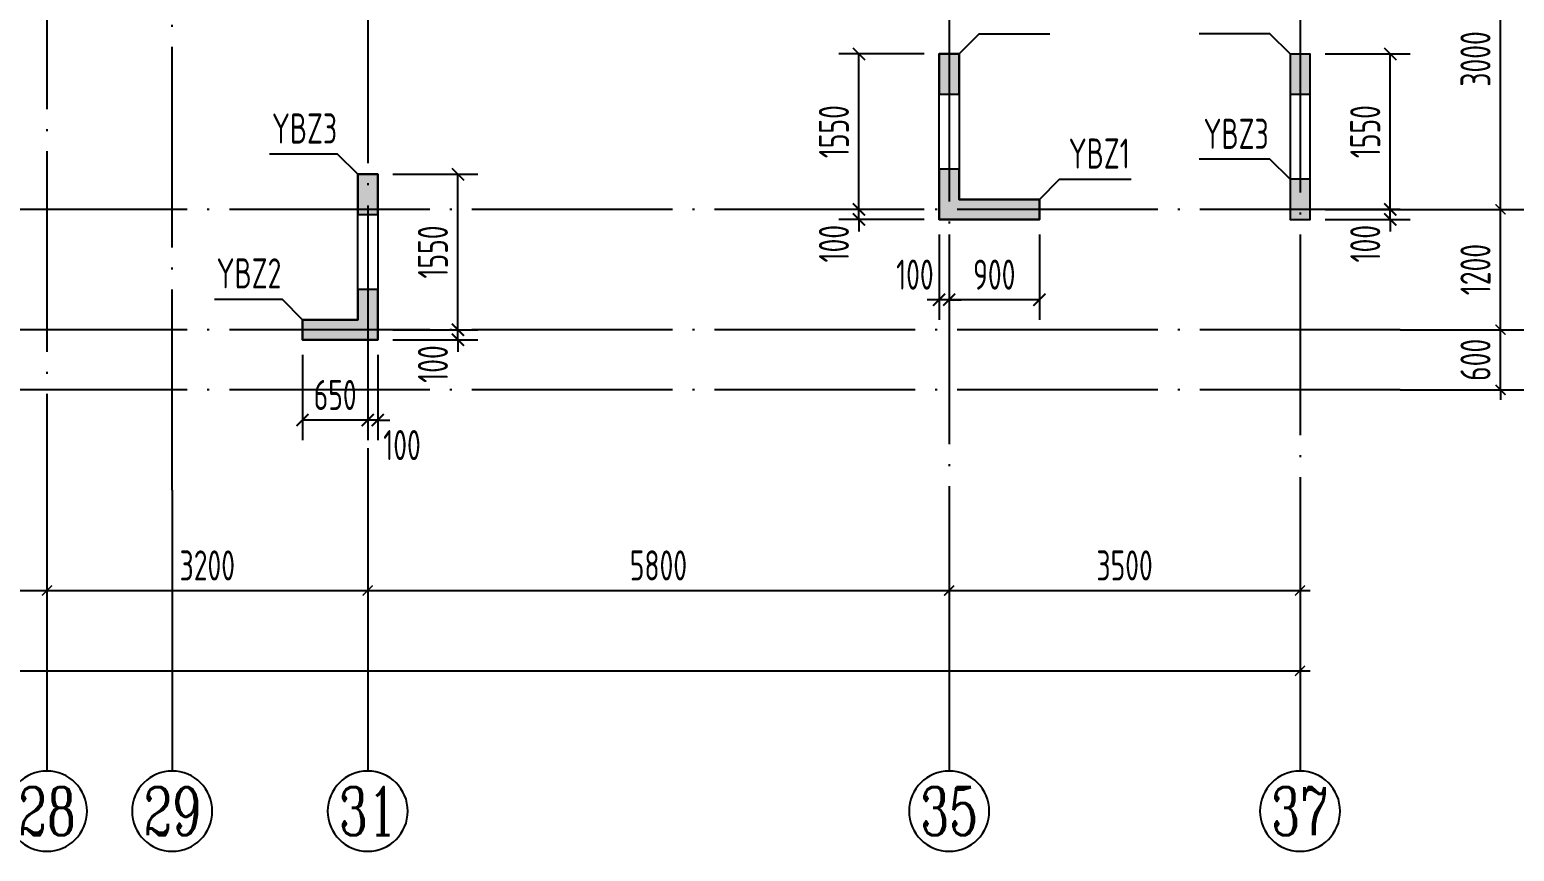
# Model space of a CAD drawing. Extents: x -668857 to 185752, y -270966 to 286822.
# Drawn here: x -279925 to -265116, y 58991 to 67183 of the extents above; entities that cross this region are included whole.
import ezdxf
from ezdxf.enums import TextEntityAlignment as Align

# ---------------------------------------------------------------- set-up
doc = ezdxf.new("R2010")
doc.units = 0
doc.header["$LTSCALE"] = 1000
doc.linetypes.add('DOTE', pattern=[2.42, 2, -0.2, 0.02, -0.2])
doc.layers.get('0').update_dxf_attribs({"linetype": 'CONTINUOUS'})
doc.layers.get('DEFPOINTS').update_dxf_attribs({"linetype": 'CONTINUOUS'})
for name, color, linetype in [('A-AXIS', 1, 'CONTINUOUS'), ('A-DOTE', 10, 'DOTE'), ('AXIS_NUM', 7, 'CONTINUOUS'), ('S-Q墙实线', 6, 'CONTINUOUS'), ('S-Q墙标注', 3, 'CONTINUOUS'), ('S-X详图填充', 252, 'CONTINUOUS'), ('S-X详图实线', 4, 'CONTINUOUS'), ('S-Y一般标注', 3, 'CONTINUOUS'), ('S-Z柱编号', 6, 'CONTINUOUS')]:
    doc.layers.add(name, color=color, linetype=linetype)
doc.styles.add('TSSD_Axis', font='complex.shx', dxfattribs={"width": 0.7, "bigfont": 'hztxt.shx'})
doc.styles.add('TSSD_DIMENSION', font='Tssdeng.shx', dxfattribs={"width": 0.7, "bigfont": 'tssdchn.shx'})
doc.styles.add('TSSD_REIN', font='tssdeng.shx', dxfattribs={"width": 0.7, "height": 300, "bigfont": 'tssdchn.shx'})
doc.styles.add('结构文字', font='zstxt.shx', dxfattribs={"width": 0.7, "bigfont": 'zshz.shx'})
doc.dimstyles.new('STRUCK', dxfattribs={"dimtxt": 400, "dimasz": 121, "dimexe": 200, "dimexo": 150, "dimgap": 115, "dimtad": 1, "dimdec": 0, "dimdsep": 46, "dimtxsty": '结构文字', "dimblk": 'ARCHTICK', "dimcen": 400, "dimclrd": 3, "dimclre": 3, "dimclrt": 7, "dimadec": 0, "dimazin": 0, "dimtfac": 1, "dimtdec": 0, "dimtix": 1, "dimtmove": 2, "dimatfit": 3, "dimldrblk": '_DIMX', "dimfxl": 1, "dimtolj": 1, "dimtzin": 0, "dimarcsym": 0})
doc.dimstyles.new('TSSD_100_100', dxfattribs={"dimtxt": 300, "dimasz": 100, "dimexe": 100, "dimexo": 250, "dimgap": 100, "dimtad": 1, "dimdec": 0, "dimzin": 0, "dimdsep": 46, "dimtxsty": 'TSSD_DIMENSION', "dimblk": 'ARCHTICK', "dimcen": 0, "dimdle": 100, "dimclrt": 7, "dimadec": 0, "dimazin": 0, "dimtfac": 1, "dimtdec": 0, "dimtix": 1, "dimtmove": 2, "dimatfit": 3, "dimldrblk": 'ARCHTICK', "dimfxl": 1, "dimtolj": 1, "dimtzin": 0, "dimarcsym": 0})

# ---------------------------------------------------------------- blocks, each defined once
blk = doc.blocks.new('_ArchTick')
at = {"color": 0, "linetype": 'ByBlock', "const_width": 0.15}
blk.add_lwpolyline([(-0.5, -0.5), (0.5, 0.5)], dxfattribs=at)
blk = doc.blocks.new('*D199')
at = {"layer": 'DEFPOINTS', "color": 0, "transparency": 16777216}
for p in [(42100, 3600), (45300, 3600), (45300, 2600)]:
    blk.add_point(p, dxfattribs=at)
at = {"layer": 'S-Y一般标注', "color": 0, "lineweight": -2, "transparency": 16777216}
for p, q in [((42100, 3350), (42100, 2500)), ((45300, 3350), (45300, 2500)), ((42000, 2600), (45400, 2600))]:
    blk.add_line(p, q, dxfattribs=at)
at = {"layer": 'S-Y一般标注', "color": 0, "lineweight": -2, "transparency": 16777216, "xscale": 100, "yscale": 100, "zscale": 100, "rotation": 180}
blk.add_blockref('_ArchTick', (42100, 2600), dxfattribs=at)
at = {"layer": 'S-Y一般标注', "color": 0, "lineweight": -2, "transparency": 16777216, "xscale": 100, "yscale": 100, "zscale": 100}
blk.add_blockref('_ArchTick', (45300, 2600), dxfattribs=at)
at = {"layer": 'S-Y一般标注', "color": 7, "transparency": 16777216, "insert": (43700, 2850), "char_height": 300, "attachment_point": 5, "style": 'TSSD_DIMENSION'}
blk.add_mtext('\\A1;3200', dxfattribs=at)
blk = doc.blocks.new('ts_axno')
at = {"color": 0, "linetype": 'ByBlock', "lineweight": -2}
blk.add_circle((0, 0), 0.5, dxfattribs=at)
at = {"color": 0, "linetype": 'ByBlock', "lineweight": -2, "style": 'TSSD_Axis', "width": 0.7}
blk.add_attdef('A', text='', height=0.6, dxfattribs=at).set_placement((0, 0), align=Align.MIDDLE_CENTER)
blk = doc.blocks.new('*D200')
at = {"layer": 'DEFPOINTS', "color": 0, "transparency": 16777216}
for p in [(45300, 3600), (51100, 3600), (51100, 2600)]:
    blk.add_point(p, dxfattribs=at)
at = {"layer": 'S-Y一般标注', "color": 0, "lineweight": -2, "transparency": 16777216}
for p, q in [((45300, 3350), (45300, 2500)), ((51100, 3350), (51100, 2500)), ((45200, 2600), (51200, 2600))]:
    blk.add_line(p, q, dxfattribs=at)
at = {"layer": 'S-Y一般标注', "color": 0, "lineweight": -2, "transparency": 16777216, "xscale": 100, "yscale": 100, "zscale": 100, "rotation": 180}
blk.add_blockref('_ArchTick', (45300, 2600), dxfattribs=at)
at = {"layer": 'S-Y一般标注', "color": 0, "lineweight": -2, "transparency": 16777216, "xscale": 100, "yscale": 100, "zscale": 100}
blk.add_blockref('_ArchTick', (51100, 2600), dxfattribs=at)
at = {"layer": 'S-Y一般标注', "color": 7, "transparency": 16777216, "insert": (48200, 2850), "char_height": 300, "attachment_point": 5, "style": 'TSSD_DIMENSION'}
blk.add_mtext('\\A1;5800', dxfattribs=at)
blk = doc.blocks.new('*D201')
at = {"layer": 'DEFPOINTS', "color": 0, "transparency": 16777216}
for p in [(51100, 3600), (54600, 3600), (54600, 2600)]:
    blk.add_point(p, dxfattribs=at)
at = {"layer": 'S-Y一般标注', "color": 0, "lineweight": -2, "transparency": 16777216}
for p, q in [((51100, 3350), (51100, 2500)), ((54600, 3350), (54600, 2500)), ((51000, 2600), (54700, 2600))]:
    blk.add_line(p, q, dxfattribs=at)
at = {"layer": 'S-Y一般标注', "color": 0, "lineweight": -2, "transparency": 16777216, "xscale": 100, "yscale": 100, "zscale": 100, "rotation": 180}
blk.add_blockref('_ArchTick', (51100, 2600), dxfattribs=at)
at = {"layer": 'S-Y一般标注', "color": 0, "lineweight": -2, "transparency": 16777216, "xscale": 100, "yscale": 100, "zscale": 100}
blk.add_blockref('_ArchTick', (54600, 2600), dxfattribs=at)
at = {"layer": 'S-Y一般标注', "color": 7, "transparency": 16777216, "insert": (52850, 2850), "char_height": 300, "attachment_point": 5, "style": 'TSSD_DIMENSION'}
blk.add_mtext('\\A1;3500', dxfattribs=at)
blk = doc.blocks.new('*D202')
at = {"layer": 'DEFPOINTS', "color": 0, "transparency": 16777216}
for p in [(4600, 3600), (54600, 3600), (54600, 1800)]:
    blk.add_point(p, dxfattribs=at)
at = {"layer": 'S-Y一般标注', "color": 0, "lineweight": -2, "transparency": 16777216}
for p, q in [((4600, 3350), (4600, 1700)), ((54600, 3350), (54600, 1700)), ((4500, 1800), (54700, 1800))]:
    blk.add_line(p, q, dxfattribs=at)
at = {"layer": 'S-Y一般标注', "color": 0, "lineweight": -2, "transparency": 16777216, "xscale": 100, "yscale": 100, "zscale": 100, "rotation": 180}
blk.add_blockref('_ArchTick', (4600, 1800), dxfattribs=at)
at = {"layer": 'S-Y一般标注', "color": 0, "lineweight": -2, "transparency": 16777216, "xscale": 100, "yscale": 100, "zscale": 100}
blk.add_blockref('_ArchTick', (54600, 1800), dxfattribs=at)
at = {"layer": 'S-Y一般标注', "color": 7, "transparency": 16777216, "insert": (29600, 2050), "char_height": 300, "attachment_point": 5, "style": 'TSSD_DIMENSION'}
blk.add_mtext('\\A1;50000', dxfattribs=at)
blk = doc.blocks.new('*D206')
at = {"layer": 'DEFPOINTS', "color": 0, "transparency": 16777216}
for p in [(38900, 3600), (42100, 3600), (42100, 2600)]:
    blk.add_point(p, dxfattribs=at)
at = {"layer": 'S-Y一般标注', "color": 0, "lineweight": -2, "transparency": 16777216}
for p, q in [((38900, 3350), (38900, 2500)), ((42100, 3350), (42100, 2500)), ((38800, 2600), (42200, 2600))]:
    blk.add_line(p, q, dxfattribs=at)
at = {"layer": 'S-Y一般标注', "color": 0, "lineweight": -2, "transparency": 16777216, "xscale": 100, "yscale": 100, "zscale": 100, "rotation": 180}
blk.add_blockref('_ArchTick', (38900, 2600), dxfattribs=at)
at = {"layer": 'S-Y一般标注', "color": 0, "lineweight": -2, "transparency": 16777216, "xscale": 100, "yscale": 100, "zscale": 100}
blk.add_blockref('_ArchTick', (42100, 2600), dxfattribs=at)
at = {"layer": 'S-Y一般标注', "color": 7, "transparency": 16777216, "insert": (40500, 2850), "char_height": 300, "attachment_point": 5, "style": 'TSSD_DIMENSION'}
blk.add_mtext('\\A1;3200', dxfattribs=at)
blk = doc.blocks.new('*D207')
at = {"layer": 'DEFPOINTS', "color": 0, "transparency": 16777216}
for p in [(55600, 5200), (56600, 5200), (55600, 4600)]:
    blk.add_point(p, dxfattribs=at)
at = {"layer": 'S-Y一般标注', "color": 0, "lineweight": -2, "transparency": 16777216}
for p, q in [((55850, 5200), (56700, 5200)), ((56600, 5200), (56600, 5300)), ((56600, 4600), (56600, 5200)), ((55850, 4600), (56700, 4600)), ((56600, 4600), (56600, 4500))]:
    blk.add_line(p, q, dxfattribs=at)
at = {"layer": 'S-Y一般标注', "color": 0, "lineweight": -2, "transparency": 16777216, "xscale": 100, "yscale": 100, "zscale": 100}
for p, rotation in [((56600, 5200), 270), ((56600, 4600), 90)]:
    blk.add_blockref('_ArchTick', p, dxfattribs=dict(at, rotation=rotation))
at = {"layer": 'S-Y一般标注', "color": 7, "transparency": 16777216, "insert": (56350, 4900), "char_height": 300, "attachment_point": 5, "rotation": 90, "style": 'TSSD_DIMENSION'}
blk.add_mtext('\\A1;600', dxfattribs=at)
blk = doc.blocks.new('*D213')
at = {"layer": 'DEFPOINTS', "color": 0, "transparency": 16777216}
for p in [(55600, 17150), (57400, 17150), (55600, 4600)]:
    blk.add_point(p, dxfattribs=at)
at = {"layer": 'S-Y一般标注', "color": 0, "lineweight": -2, "transparency": 16777216}
for p, q in [((57400, 4500), (57400, 17250)), ((55850, 17150), (57500, 17150)), ((55850, 4600), (57500, 4600))]:
    blk.add_line(p, q, dxfattribs=at)
at = {"layer": 'S-Y一般标注', "color": 0, "lineweight": -2, "transparency": 16777216, "xscale": 100, "yscale": 100, "zscale": 100}
for p, rotation in [((57400, 17150), 90), ((57400, 4600), 270)]:
    blk.add_blockref('_ArchTick', p, dxfattribs=dict(at, rotation=rotation))
at = {"layer": 'S-Y一般标注', "color": 7, "transparency": 16777216, "insert": (57150, 10875), "char_height": 300, "attachment_point": 5, "rotation": 90, "style": 'TSSD_DIMENSION'}
blk.add_mtext('\\A1;12550', dxfattribs=at)
blk = doc.blocks.new('*D215')
at = {"layer": 'DEFPOINTS', "color": 0, "transparency": 16777216}
for p in [(55600, 6400), (56600, 6400), (55600, 5200)]:
    blk.add_point(p, dxfattribs=at)
at = {"layer": 'S-Y一般标注', "color": 0, "lineweight": -2, "transparency": 16777216}
for p, q in [((55850, 6400), (56700, 6400)), ((56600, 5100), (56600, 6500)), ((55850, 5200), (56700, 5200))]:
    blk.add_line(p, q, dxfattribs=at)
at = {"layer": 'S-Y一般标注', "color": 0, "lineweight": -2, "transparency": 16777216, "xscale": 100, "yscale": 100, "zscale": 100}
for p, rotation in [((56600, 6400), 90), ((56600, 5200), 270)]:
    blk.add_blockref('_ArchTick', p, dxfattribs=dict(at, rotation=rotation))
at = {"layer": 'S-Y一般标注', "color": 7, "transparency": 16777216, "insert": (56350, 5800), "char_height": 300, "attachment_point": 5, "rotation": 90, "style": 'TSSD_DIMENSION'}
blk.add_mtext('\\A1;1200', dxfattribs=at)
blk = doc.blocks.new('*D216')
at = {"layer": 'DEFPOINTS', "color": 0, "transparency": 16777216}
for p in [(55600, 9400), (56600, 9400), (55600, 6400)]:
    blk.add_point(p, dxfattribs=at)
at = {"layer": 'S-Y一般标注', "color": 0, "lineweight": -2, "transparency": 16777216}
for p, q in [((56600, 6300), (56600, 9500)), ((55850, 9400), (56700, 9400)), ((55850, 6400), (56700, 6400))]:
    blk.add_line(p, q, dxfattribs=at)
at = {"layer": 'S-Y一般标注', "color": 0, "lineweight": -2, "transparency": 16777216, "xscale": 100, "yscale": 100, "zscale": 100}
for p, rotation in [((56600, 9400), 90), ((56600, 6400), 270)]:
    blk.add_blockref('_ArchTick', p, dxfattribs=dict(at, rotation=rotation))
at = {"layer": 'S-Y一般标注', "color": 7, "transparency": 16777216, "insert": (56350, 7900), "char_height": 300, "attachment_point": 5, "rotation": 90, "style": 'TSSD_DIMENSION'}
blk.add_mtext('\\A1;3000', dxfattribs=at)
blk = doc.blocks.new('*D3076')
at = {"layer": 'DEFPOINTS', "color": 0, "transparency": 16777216}
for p in [(-267153, 65391), (-266353, 65391), (-267153, 65291)]:
    blk.add_point(p, dxfattribs=at)
at = {"layer": 'S-Q墙标注', "color": 3, "lineweight": -2, "transparency": 16777216}
for p, q in [((-266353, 65391), (-266353, 65512)), ((-267003, 65391), (-266153, 65391)), ((-266353, 65291), (-266353, 65391)), ((-267003, 65291), (-266153, 65291)), ((-266353, 65291), (-266353, 65170))]:
    blk.add_line(p, q, dxfattribs=at)
at = {"layer": 'S-Q墙标注', "color": 3, "lineweight": -2, "transparency": 16777216, "xscale": 121, "yscale": 121, "zscale": 121}
for p, rotation in [((-266353, 65391), 270), ((-266353, 65291), 90)]:
    blk.add_blockref('_ArchTick', p, dxfattribs=dict(at, rotation=rotation))
at = {"layer": 'S-Q墙标注', "color": 7, "transparency": 16777216, "insert": (-266603, 65049), "char_height": 300, "attachment_point": 5, "rotation": 90, "style": 'TSSD_REIN'}
blk.add_mtext('\\A1;100', dxfattribs=at)
blk = doc.blocks.new('_DIMX')
blk.add_line((-150, 0), (150, 0))
at = {"const_width": 50}
blk.add_lwpolyline([(-70, -70), (70, 70)], dxfattribs=at)
blk = doc.blocks.new('*D3077')
at = {"layer": 'DEFPOINTS', "color": 0, "transparency": 16777216}
for p in [(-267153, 66941), (-266353, 66941), (-267153, 65391)]:
    blk.add_point(p, dxfattribs=at)
at = {"layer": 'S-Q墙标注', "color": 3, "lineweight": -2, "transparency": 16777216}
for p, q in [((-267003, 66941), (-266153, 66941)), ((-266353, 65391), (-266353, 66941)), ((-267003, 65391), (-266153, 65391))]:
    blk.add_line(p, q, dxfattribs=at)
at = {"layer": 'S-Q墙标注', "color": 3, "lineweight": -2, "transparency": 16777216, "xscale": 121, "yscale": 121, "zscale": 121}
for p, rotation in [((-266353, 66941), 90), ((-266353, 65391), 270)]:
    blk.add_blockref('_ArchTick', p, dxfattribs=dict(at, rotation=rotation))
at = {"layer": 'S-Q墙标注', "color": 7, "transparency": 16777216, "insert": (-266603, 66166), "char_height": 300, "attachment_point": 5, "rotation": 90, "style": 'TSSD_REIN'}
blk.add_mtext('\\A1;1550', dxfattribs=at)
blk = doc.blocks.new('*D3080')
at = {"layer": 'DEFPOINTS', "color": 0, "transparency": 16777216}
for p in [(-271653, 65391), (-270853, 65391), (-270853, 65291)]:
    blk.add_point(p, dxfattribs=at)
at = {"layer": 'S-Q墙标注', "color": 3, "lineweight": -2, "transparency": 16777216}
for p, q in [((-271653, 65391), (-271653, 65512)), ((-271003, 65391), (-271853, 65391)), ((-271653, 65291), (-271653, 65391)), ((-271003, 65291), (-271853, 65291)), ((-271653, 65291), (-271653, 65170))]:
    blk.add_line(p, q, dxfattribs=at)
at = {"layer": 'S-Q墙标注', "color": 3, "lineweight": -2, "transparency": 16777216, "xscale": 121, "yscale": 121, "zscale": 121}
for p, rotation in [((-271653, 65391), 270), ((-271653, 65291), 90)]:
    blk.add_blockref('_ArchTick', p, dxfattribs=dict(at, rotation=rotation))
at = {"layer": 'S-Q墙标注', "color": 7, "transparency": 16777216, "insert": (-271903, 65049), "char_height": 300, "attachment_point": 5, "rotation": 90, "style": 'TSSD_REIN'}
blk.add_mtext('\\A1;100', dxfattribs=at)
blk = doc.blocks.new('*D3081')
at = {"layer": 'DEFPOINTS', "color": 0, "transparency": 16777216}
for p in [(-271653, 66941), (-270853, 66941), (-270853, 65391)]:
    blk.add_point(p, dxfattribs=at)
at = {"layer": 'S-Q墙标注', "color": 3, "lineweight": -2, "transparency": 16777216}
for p, q in [((-271003, 66941), (-271853, 66941)), ((-271653, 65391), (-271653, 66941)), ((-271003, 65391), (-271853, 65391))]:
    blk.add_line(p, q, dxfattribs=at)
at = {"layer": 'S-Q墙标注', "color": 3, "lineweight": -2, "transparency": 16777216, "xscale": 121, "yscale": 121, "zscale": 121}
for p, rotation in [((-271653, 66941), 90), ((-271653, 65391), 270)]:
    blk.add_blockref('_ArchTick', p, dxfattribs=dict(at, rotation=rotation))
at = {"layer": 'S-Q墙标注', "color": 7, "transparency": 16777216, "insert": (-271903, 66166), "char_height": 300, "attachment_point": 5, "rotation": 90, "style": 'TSSD_REIN'}
blk.add_mtext('\\A1;1550', dxfattribs=at)
blk = doc.blocks.new('*D3082')
at = {"layer": 'DEFPOINTS', "color": 0, "transparency": 16777216}
for p in [(-270753, 65291), (-269853, 65291), (-270753, 64491)]:
    blk.add_point(p, dxfattribs=at)
at = {"layer": 'S-Q墙标注', "color": 3, "lineweight": -2, "transparency": 16777216}
for p, q in [((-270753, 65141), (-270753, 64291)), ((-269853, 65141), (-269853, 64291)), ((-269853, 64491), (-270753, 64491))]:
    blk.add_line(p, q, dxfattribs=at)
at = {"layer": 'S-Q墙标注', "color": 3, "lineweight": -2, "transparency": 16777216, "xscale": 121, "yscale": 121, "zscale": 121, "rotation": 180}
blk.add_blockref('_ArchTick', (-270753, 64491), dxfattribs=at)
at = {"layer": 'S-Q墙标注', "color": 3, "lineweight": -2, "transparency": 16777216, "xscale": 121, "yscale": 121, "zscale": 121}
blk.add_blockref('_ArchTick', (-269853, 64491), dxfattribs=at)
at = {"layer": 'S-Q墙标注', "color": 7, "transparency": 16777216, "insert": (-270303, 64741), "char_height": 300, "attachment_point": 5, "style": 'TSSD_REIN'}
blk.add_mtext('\\A1;900', dxfattribs=at)
blk = doc.blocks.new('*D3083')
at = {"layer": 'DEFPOINTS', "color": 0, "transparency": 16777216}
for p in [(-270853, 65291), (-270753, 65291), (-270853, 64491)]:
    blk.add_point(p, dxfattribs=at)
at = {"layer": 'S-Q墙标注', "color": 3, "lineweight": -2, "transparency": 16777216}
for p, q in [((-270853, 65141), (-270853, 64291)), ((-270753, 65141), (-270753, 64291)), ((-270853, 64491), (-270974, 64491)), ((-270753, 64491), (-270853, 64491)), ((-270753, 64491), (-270632, 64491))]:
    blk.add_line(p, q, dxfattribs=at)
at = {"layer": 'S-Q墙标注', "color": 3, "lineweight": -2, "transparency": 16777216, "xscale": 121, "yscale": 121, "zscale": 121}
blk.add_blockref('_ArchTick', (-270853, 64491), dxfattribs=at)
at = {"layer": 'S-Q墙标注', "color": 3, "lineweight": -2, "transparency": 16777216, "xscale": 121, "yscale": 121, "zscale": 121, "rotation": 180}
blk.add_blockref('_ArchTick', (-270753, 64491), dxfattribs=at)
at = {"layer": 'S-Q墙标注', "color": 7, "transparency": 16777216, "insert": (-271095, 64741), "char_height": 300, "attachment_point": 5, "style": 'TSSD_REIN'}
blk.add_mtext('\\A1;100', dxfattribs=at)
blk = doc.blocks.new('*D3084')
at = {"layer": 'DEFPOINTS', "color": 0, "transparency": 16777216}
for p in [(-276453, 64191), (-275653, 64191), (-276453, 64091)]:
    blk.add_point(p, dxfattribs=at)
at = {"layer": 'S-Q墙标注', "color": 3, "lineweight": -2, "transparency": 16777216}
for p, q in [((-275653, 64191), (-275653, 64312)), ((-276303, 64191), (-275453, 64191)), ((-275653, 64091), (-275653, 64191)), ((-276303, 64091), (-275453, 64091)), ((-275653, 64091), (-275653, 63970))]:
    blk.add_line(p, q, dxfattribs=at)
at = {"layer": 'S-Q墙标注', "color": 3, "lineweight": -2, "transparency": 16777216, "xscale": 121, "yscale": 121, "zscale": 121}
for p, rotation in [((-275653, 64191), 270), ((-275653, 64091), 90)]:
    blk.add_blockref('_ArchTick', p, dxfattribs=dict(at, rotation=rotation))
at = {"layer": 'S-Q墙标注', "color": 7, "transparency": 16777216, "insert": (-275903, 63849), "char_height": 300, "attachment_point": 5, "rotation": 90, "style": 'TSSD_REIN'}
blk.add_mtext('\\A1;100', dxfattribs=at)
blk = doc.blocks.new('*D3085')
at = {"layer": 'DEFPOINTS', "color": 0, "transparency": 16777216}
for p in [(-276453, 65741), (-275653, 65741), (-276453, 64191)]:
    blk.add_point(p, dxfattribs=at)
at = {"layer": 'S-Q墙标注', "color": 3, "lineweight": -2, "transparency": 16777216}
for p, q in [((-276303, 65741), (-275453, 65741)), ((-275653, 64191), (-275653, 65741)), ((-276303, 64191), (-275453, 64191))]:
    blk.add_line(p, q, dxfattribs=at)
at = {"layer": 'S-Q墙标注', "color": 3, "lineweight": -2, "transparency": 16777216, "xscale": 121, "yscale": 121, "zscale": 121}
for p, rotation in [((-275653, 65741), 90), ((-275653, 64191), 270)]:
    blk.add_blockref('_ArchTick', p, dxfattribs=dict(at, rotation=rotation))
at = {"layer": 'S-Q墙标注', "color": 7, "transparency": 16777216, "insert": (-275903, 64966), "char_height": 300, "attachment_point": 5, "rotation": 90, "style": 'TSSD_REIN'}
blk.add_mtext('\\A1;1550', dxfattribs=at)
blk = doc.blocks.new('*D3086')
at = {"layer": 'DEFPOINTS', "color": 0, "transparency": 16777216}
for p in [(-276553, 64091), (-276453, 64091), (-276553, 63291)]:
    blk.add_point(p, dxfattribs=at)
at = {"layer": 'S-Q墙标注', "color": 3, "lineweight": -2, "transparency": 16777216}
for p, q in [((-276553, 63941), (-276553, 63091)), ((-276453, 63941), (-276453, 63091)), ((-276553, 63291), (-276674, 63291)), ((-276453, 63291), (-276553, 63291)), ((-276453, 63291), (-276332, 63291))]:
    blk.add_line(p, q, dxfattribs=at)
at = {"layer": 'S-Q墙标注', "color": 3, "lineweight": -2, "transparency": 16777216, "xscale": 121, "yscale": 121, "zscale": 121}
blk.add_blockref('_ArchTick', (-276553, 63291), dxfattribs=at)
at = {"layer": 'S-Q墙标注', "color": 3, "lineweight": -2, "transparency": 16777216, "xscale": 121, "yscale": 121, "zscale": 121, "rotation": 180}
blk.add_blockref('_ArchTick', (-276453, 63291), dxfattribs=at)
at = {"layer": 'S-Q墙标注', "color": 7, "transparency": 16777216, "insert": (-276211, 63041), "char_height": 300, "attachment_point": 5, "style": 'TSSD_REIN'}
blk.add_mtext('\\A1;100', dxfattribs=at)
blk = doc.blocks.new('*D3087')
at = {"layer": 'DEFPOINTS', "color": 0, "transparency": 16777216}
for p in [(-277203, 64091), (-276553, 64091), (-277203, 63291)]:
    blk.add_point(p, dxfattribs=at)
at = {"layer": 'S-Q墙标注', "color": 3, "lineweight": -2, "transparency": 16777216}
for p, q in [((-277203, 63941), (-277203, 63091)), ((-276553, 63941), (-276553, 63091)), ((-276553, 63291), (-277203, 63291))]:
    blk.add_line(p, q, dxfattribs=at)
at = {"layer": 'S-Q墙标注', "color": 3, "lineweight": -2, "transparency": 16777216, "xscale": 121, "yscale": 121, "zscale": 121, "rotation": 180}
blk.add_blockref('_ArchTick', (-277203, 63291), dxfattribs=at)
at = {"layer": 'S-Q墙标注', "color": 3, "lineweight": -2, "transparency": 16777216, "xscale": 121, "yscale": 121, "zscale": 121}
blk.add_blockref('_ArchTick', (-276553, 63291), dxfattribs=at)
at = {"layer": 'S-Q墙标注', "color": 7, "transparency": 16777216, "insert": (-276878, 63541), "char_height": 300, "attachment_point": 5, "style": 'TSSD_REIN'}
blk.add_mtext('\\A1;650', dxfattribs=at)
blk = doc.blocks.new('20210726.16395156')
at = {"layer": 'A-AXIS'}
for p, q in [((55600, 6400), (58400, 6400)), ((55600, 5200), (58400, 5200)), ((55600, 4600), (58400, 4600)), ((42100, 3600), (42100, 800)), ((43350, 3600.3), (43350, 800.3)), ((45300, 3600), (45300, 800)), ((51100, 3600), (51100, 800)), ((54600, 3600), (54600, 800))]:
    blk.add_line(p, q, dxfattribs=at)
at = {"layer": 'A-DOTE'}
for p, q in [((54600, 18249.9), (54600, 3600)), ((45299.8, 13700), (45300, 3600)), ((43350, 3600.2), (43350, 11500)), ((51100, 10900), (51100, 3600)), ((42100, 9400), (42100, 3600)), ((55600, 6400), (3600, 6400)), ((55600, 5200), (3600, 5200)), ((55600, 4600), (3600, 4600))]:
    blk.add_line(p, q, dxfattribs=at)
at = {"layer": 'A-AXIS'}
ref = blk.add_blockref('ts_axno', (42100, 400), dxfattribs=dict(at, xscale=-800, yscale=800, zscale=800, rotation=180))
ref.add_attrib('19', '28', dxfattribs={"layer": 'AXIS_NUM', "height": 480, "style": 'TSSD_Axis', "width": 0.7}).set_placement((42100, 400), align=Align.MIDDLE_CENTER)
ref = blk.add_blockref('ts_axno', (43350, 400.3), dxfattribs=dict(at, xscale=-800, yscale=800, zscale=800, rotation=180))
ref.add_attrib('5', '29', dxfattribs={"layer": 'AXIS_NUM', "height": 480, "style": 'TSSD_Axis', "width": 0.7}).set_placement((43350, 400.3), align=Align.MIDDLE_CENTER)
ref = blk.add_blockref('ts_axno', (45300, 400), dxfattribs=dict(at, xscale=-800, yscale=800, zscale=800, rotation=180))
ref.add_attrib('19', '31', dxfattribs={"layer": 'AXIS_NUM', "height": 480, "style": 'TSSD_Axis', "width": 0.7}).set_placement((45300, 400), align=Align.MIDDLE_CENTER)
ref = blk.add_blockref('ts_axno', (51100, 400), dxfattribs=dict(at, xscale=-800, yscale=800, zscale=800, rotation=180))
ref.add_attrib('22', '35', dxfattribs={"layer": 'AXIS_NUM', "height": 480, "style": 'TSSD_Axis', "width": 0.7}).set_placement((51100, 400), align=Align.MIDDLE_CENTER)
ref = blk.add_blockref('ts_axno', (54600, 400), dxfattribs=dict(at, xscale=-800, yscale=800, zscale=800, rotation=180))
ref.add_attrib('23', '37', dxfattribs={"layer": 'AXIS_NUM', "height": 480, "style": 'TSSD_Axis', "width": 0.7}).set_placement((54600, 400), align=Align.MIDDLE_CENTER)
at = {"layer": 'S-Y一般标注'}
for base, p1, p2, picture, middle in [((57400, 17150), (55600, 4600), (55600, 17150), '*D213', (57150, 10875)), ((56600, 9400), (55600, 6400), (55600, 9400), '*D216', (56350, 7900)), ((56600, 6400), (55600, 5200), (55600, 6400), '*D215', (56350, 5800)), ((56600, 5200), (55600, 4600), (55600, 5200), '*D207', (56350, 4900))]:
    dim = blk.add_linear_dim(base=base, p1=p1, p2=p2, angle=90, dimstyle='TSSD_100_100', dxfattribs=at)
    dim.commit()
    dim.dimension.update_dxf_attribs({"geometry": picture, "text_midpoint": middle})
for base, p1, p2, picture, middle in [((54600, 1800), (4600, 3600), (54600, 3600), '*D202', (29600, 2050)), ((42100, 2600.1), (38900, 3600.1), (42100, 3600.1), '*D206', (40500, 2850.1)), ((45300, 2600.1), (42100, 3600.1), (45300, 3600.1), '*D199', (43700, 2850.1)), ((51100, 2600), (45300, 3600), (51100, 3600), '*D200', (48200, 2850)), ((54600, 2600), (51100, 3600), (54600, 3600), '*D201', (52850, 2850))]:
    dim = blk.add_linear_dim(base=base, p1=p1, p2=p2, dimstyle='TSSD_100_100', dxfattribs=at)
    dim.commit()
    dim.dimension.update_dxf_attribs({"geometry": picture, "text_midpoint": middle})

msp = doc.modelspace()

# ---------------------------------------------------------------- hatches: boundary and pattern name
at = {"layer": 'S-X详图填充'}
h = msp.add_hatch(color=256, dxfattribs=at)
h.dxf.hatch_style = 1
h.paths.add_polyline_path([(-270853.06, 66541.2), (-270653.06, 66541.2), (-270653.06, 66941.2), (-270853.06, 66941.2)])
h = msp.add_hatch(color=256, dxfattribs=at)
h.dxf.hatch_style = 1
h.paths.add_polyline_path([(-267353.04, 66539.49), (-267153.04, 66539.49), (-267153.04, 66939.49), (-267353.04, 66939.49)])
h = msp.add_hatch(color=256, dxfattribs=at)
h.dxf.hatch_style = 1
h.paths.add_polyline_path([(-270653.06, 65791.2), (-270853.06, 65791.2), (-270853.06, 65291.2), (-269853.06, 65291.2), (-269853.06, 65491.2), (-270653.06, 65491.2)])
h = msp.add_hatch(color=256, dxfattribs=at)
h.dxf.hatch_style = 1
h.paths.add_polyline_path([(-276653.06, 65341.19), (-276453.06, 65341.19), (-276453.06, 65741.19), (-276653.06, 65741.19)])
h = msp.add_hatch(color=256, dxfattribs=at)
h.dxf.hatch_style = 1
h.paths.add_polyline_path([(-267153.04, 65691.2), (-267353.04, 65691.2), (-267353.04, 65291.2), (-267153.04, 65291.2)])
h = msp.add_hatch(color=256, dxfattribs=at)
h.dxf.hatch_style = 1
h.paths.add_polyline_path([(-276453.06, 64591.19), (-276653.06, 64591.19), (-276653.06, 64291.19), (-277203.05, 64291.19), (-277203.05, 64091.19), (-276453.06, 64091.19)])

# ---------------------------------------------------------------- linework, layer by layer
at = {"layer": 'S-Q墙实线'}
msp.add_lwpolyline([(-269953.05, 65491.2), (-269853.06, 65491.2), (-269853.06, 65291.2), (-269953.05, 65291.2), (-270853.06, 65291.2), (-270853.06, 66941.2), (-270653.06, 66941.2), (-270653.06, 65491.2), (-269953.05, 65491.2)], dxfattribs=at)
for points in [[(-267153.04, 65291.2), (-267153.04, 66939.49), (-267353.04, 66939.49), (-267353.04, 65291.2)], [(-276453.06, 64091.19), (-277203.05, 64091.19), (-277203.05, 64291.19), (-276653.06, 64291.19), (-276653.06, 65391.2), (-276653.06, 65741.19), (-276453.06, 65741.19), (-276453.06, 65391.2)]]:
    msp.add_lwpolyline(points, close=True, dxfattribs=at)
at = {"layer": 'S-X详图实线'}
for points in [[(-270853.06, 66541.2), (-270653.06, 66541.2), (-270653.06, 66941.2), (-270853.06, 66941.2), (-270853.06, 66541.2)], [(-267353.04, 66539.49), (-267153.04, 66539.49), (-267153.04, 66939.49), (-267353.04, 66939.49), (-267353.04, 66539.49)], [(-270653.06, 65791.2), (-270853.06, 65791.2), (-270853.06, 65291.2), (-269853.06, 65291.2), (-269853.06, 65491.2), (-270653.06, 65491.2), (-270653.06, 65791.2)], [(-276653.06, 65341.19), (-276453.06, 65341.19), (-276453.06, 65741.19), (-276653.06, 65741.19), (-276653.06, 65341.19)], [(-267153.04, 65691.2), (-267353.04, 65691.2), (-267353.04, 65291.2), (-267153.04, 65291.2), (-267153.04, 65691.2)], [(-276453.06, 64591.19), (-276653.06, 64591.19), (-276653.06, 64291.19), (-277203.05, 64291.19), (-277203.05, 64091.19), (-276453.06, 64091.19), (-276453.06, 64591.19)]]:
    msp.add_lwpolyline(points, close=True, dxfattribs=at)
at = {"layer": 'S-Z柱编号', "color": 7}
for points in [[(-270653.04, 66941.2), (-270453.04, 67141.2), (-269749.17, 67141.2)], [(-267353.04, 66941.16), (-267553.04, 67141.16), (-268260.42, 67141.16)], [(-276653.04, 65741.19), (-276853.04, 65941.19), (-277531.64, 65941.19)], [(-267353.04, 65691.2), (-267553.04, 65891.2), (-268260.42, 65891.2)], [(-269853.04, 65491.2), (-269653.04, 65691.2), (-268937.82, 65691.2)], [(-277203.03, 64291.19), (-277403.03, 64491.19), (-278080.89, 64491.19)]]:
    msp.add_lwpolyline(points, dxfattribs=at)

# ---------------------------------------------------------------- block references
at = {"layer": 'A-DOTE'}
msp.add_blockref('20210726.16395156', (-321853.03, 58991.15), dxfattribs=at)

# ---------------------------------------------------------------- texts
at = {"layer": 'S-Z柱编号', "color": 7, "style": 'TSSD_REIN', "width": 0.7}
for s, p in [('YBZ3', (-277508.65, 65957.95)), ('YBZ3', (-268215.86, 65904.94)), ('YBZ1', (-269561.12, 65708.05)), ('YBZ2', (-278060.95, 64513.59))]:
    msp.add_text(s, height=300, dxfattribs=at).set_placement(p, align=Align.BOTTOM_LEFT)

# ---------------------------------------------------------------- dimensions: what is measured, and where the dimension line sits
at = {"layer": 'S-Q墙标注'}
for base, p1, p2, angle, picture, middle in [((-271653.04, 66941.2), (-270853.04, 65391.2), (-270853.04, 66941.2), 90, '*D3081', (-271903.04, 66166.2)), ((-266353.04, 66941.16), (-267153.04, 65391.2), (-267153.04, 66941.16), 90, '*D3077', (-266603.04, 66166.18)), ((-275653.04, 65741.19), (-276453.04, 64191.2), (-276453.04, 65741.19), 90, '*D3085', (-275903.04, 64966.2)), ((-270753.03, 64491.2), (-269853.04, 65291.2), (-270753.03, 65291.2), 180, '*D3082', (-270303.03, 64741.2)), ((-277203.03, 63291.19), (-276553.06, 64091.19), (-277203.03, 64091.19), 180, '*D3087', (-276878.04, 63541.19))]:
    dim = msp.add_linear_dim(base=base, p1=p1, p2=p2, angle=angle, dimstyle='STRUCK', override={"dimtxt": 300, "dimgap": 100, "dimtxsty": 'TSSD_REIN'}, dxfattribs=at)
    dim.commit()
    dim.dimension.update_dxf_attribs({"geometry": picture, "text_midpoint": middle})
for base, p1, p2, angle, picture, middle in [((-271653.04, 65391.2), (-270853.04, 65291.2), (-270853.04, 65391.2), 90, '*D3080', (-271903.04, 65049.28)), ((-266353.04, 65391.2), (-267153.04, 65291.2), (-267153.04, 65391.2), 90, '*D3076', (-266603.04, 65049.28)), ((-270853.04, 64491.2), (-270753.03, 65291.2), (-270853.04, 65291.2), 180, '*D3083', (-271094.96, 64741.2)), ((-275653.04, 64191.2), (-276453.04, 64091.19), (-276453.04, 64191.2), 90, '*D3084', (-275903.04, 63849.27)), ((-276553.06, 63291.19), (-276453.04, 64091.19), (-276553.06, 64091.19), 180, '*D3086', (-276211.12, 63041.19))]:
    dim = msp.add_linear_dim(base=base, p1=p1, p2=p2, angle=angle, dimstyle='STRUCK', override={"dimtxt": 300, "dimgap": 100, "dimtxsty": 'TSSD_REIN'}, dxfattribs=at)
    dim.commit()
    dim.dimension.update_dxf_attribs({"geometry": picture, "text_midpoint": middle, "dimtype": 160})

doc.saveas('drawing.dxf')
